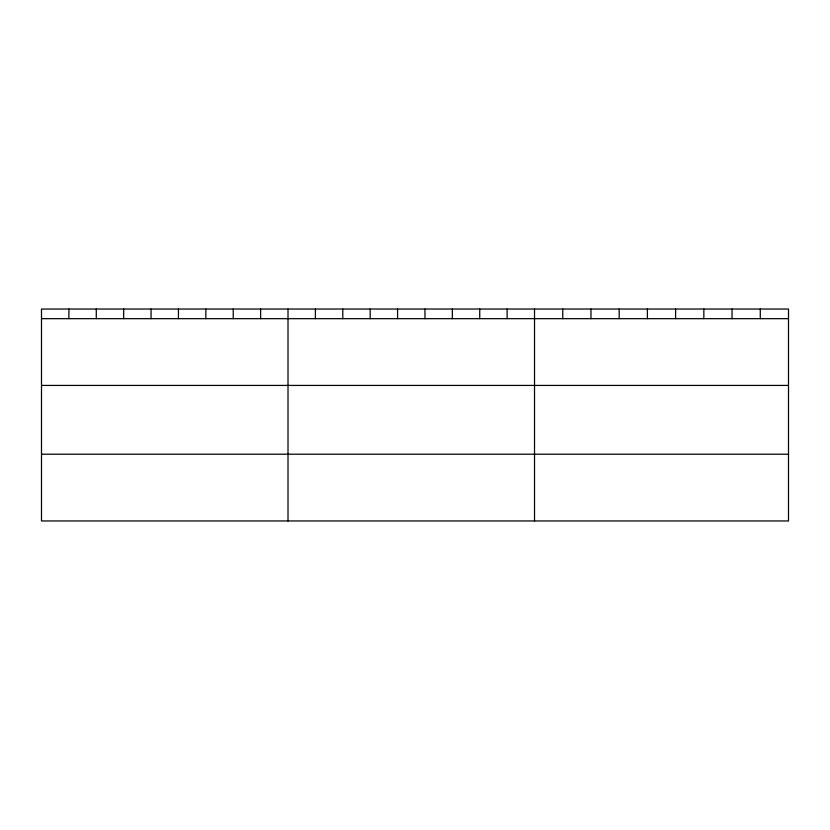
<?xml version="1.0" encoding="UTF-8"?>
<svg xmlns="http://www.w3.org/2000/svg" width="830" height="830" viewBox="0 0 830 830"><rect width="100%" height="100%" fill="white"/><g stroke="black" fill="none" stroke-linecap="round" stroke-linejoin="round"><path stroke-width="1.25" d="M788.5 318.668L788.5 520.96L41.5 520.96L41.5 309.04L788.5 309.04L788.5 318.668L41.5 318.668M41.5 385.421L788.5 385.421M41.5 454.207L788.5 454.207M760.28 309.04L760.28 318.668M732.06 309.04L732.06 318.668M703.84 309.04L703.84 318.668M675.62 309.04L675.62 318.668M647.4 309.04L647.4 318.668M619.18 309.04L619.18 318.668M590.96 309.04L590.96 318.668M562.74 309.04L562.74 318.668M534.52 309.04L534.52 520.96M507.13 309.04L507.13 318.668M479.74 309.04L479.74 318.668M452.35 309.04L452.35 318.668M424.96 309.04L424.96 318.668M397.57 309.04L397.57 318.668M370.18 309.04L370.18 318.668M342.79 309.04L342.79 318.668M315.4 309.04L315.4 318.668M288.01 309.04L288.01 520.96M260.62 309.04L260.62 318.668M233.23 309.04L233.23 318.668M205.84 309.04L205.84 318.668M178.45 309.04L178.45 318.668M151.06 309.04L151.06 318.668M123.67 309.04L123.67 318.668M96.28 309.04L96.28 318.668M68.89 309.04L68.89 318.668"/></g></svg>
